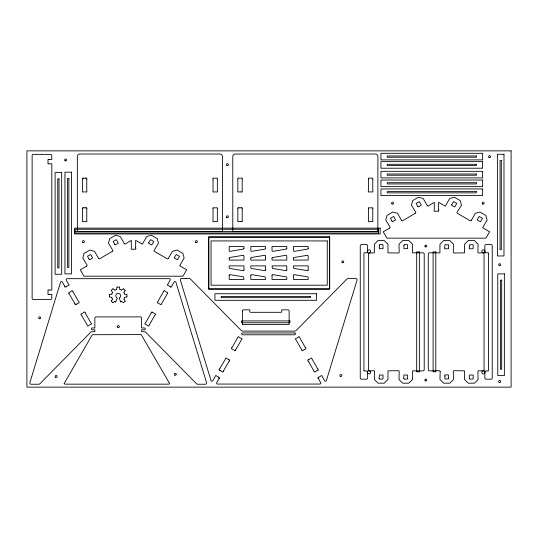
<?xml version="1.0" encoding="UTF-8"?>
<svg xmlns="http://www.w3.org/2000/svg" width="538" height="538" viewBox="0 0 538 538"><rect width="100%" height="100%" fill="white"/><g stroke="black" fill="none" stroke-linecap="round" stroke-linejoin="round"><path stroke-width="0.81" d="M82.455 208.905L82.448 220.486A0.733 0.733 0 0 0 82.475 221.521A0.733 0.733 0 0 0 83.498 221.535L85.703 221.548A0.733 0.733 0 0 0 86.739 221.521A0.733 0.733 0 0 0 86.752 220.499L86.766 208.905M82.455 179.255L82.448 190.835A0.733 0.733 0 0 0 82.475 191.871A0.733 0.733 0 0 0 83.498 191.878L85.703 191.891A0.733 0.733 0 0 0 86.739 191.871A0.733 0.733 0 0 0 86.752 190.842L86.766 179.255M126.928 296.841L126.928 294.642M217.345 208.919L217.345 220.499A0.733 0.733 0 0 1 217.318 221.535A0.733 0.733 0 0 1 216.296 221.548L214.09 221.555A0.733 0.733 0 0 1 213.055 221.535A0.733 0.733 0 0 1 213.041 220.513L213.035 208.919M217.345 179.255L217.345 190.835A0.733 0.733 0 0 1 217.318 191.871A0.733 0.733 0 0 1 216.296 191.884L214.09 191.891A0.733 0.733 0 0 1 213.055 191.871A0.733 0.733 0 0 1 213.041 190.842L213.035 179.255M237.877 208.905L237.87 220.486A0.733 0.733 0 0 0 237.89 221.521A0.733 0.733 0 0 0 238.919 221.535L241.125 221.548M237.877 179.255L237.87 190.835A0.733 0.733 0 0 0 237.89 191.871A0.733 0.733 0 0 0 238.919 191.878L241.125 191.891M242.187 208.905L242.181 220.493A0.733 0.733 0 0 1 242.161 221.521A0.733 0.733 0 0 1 241.138 221.535M242.187 179.255L242.181 190.835A0.733 0.733 0 0 1 242.161 191.871A0.733 0.733 0 0 1 241.138 191.884M372.76 208.919L372.76 220.499A0.733 0.733 0 0 1 372.74 221.535A0.733 0.733 0 0 1 371.718 221.548L369.505 221.555A0.733 0.733 0 0 1 368.476 221.535A0.733 0.733 0 0 1 368.463 220.513L368.449 208.919M372.76 179.255L372.76 190.835A0.733 0.733 0 0 1 372.74 191.871A0.733 0.733 0 0 1 371.718 191.884L369.505 191.891A0.733 0.733 0 0 1 368.476 191.871A0.733 0.733 0 0 1 368.463 190.842L368.449 179.255M135.643 247.924L135.657 240.365L142.328 244.191L146.76 236.478L151.38 235.24L157.237 238.623L158.475 243.243L154.076 250.473L154.137 251.199L167.486 258.966L168.455 258.375M438.605 209.894L438.618 202.328L445.289 206.162L449.721 198.448L454.341 197.211L460.198 200.593L461.436 205.213L457.018 212.483L457.098 213.169L470.447 220.936L471.416 220.345M116.591 289.343L117.002 287.131M123.969 299.081L124.621 297.453M115.717 301.879L117.257 298.153M111.87 294.024L112.523 292.49M218.986 378.671L216.727 382.612A0.968 0.968 0 0 0 217.567 384.058L319.848 384.058A0.968 0.968 0 0 0 320.688 382.612L318.429 378.671M168.428 258.2L172.416 251.293L177.036 250.056L182.893 253.438L184.131 258.058L179.672 265.752L186.646 269.8L182.96 276.196L83.955 276.196L80.263 269.8L86.436 266.243M151.252 312.908L145.462 322.941A0.733 0.733 0 0 0 144.964 323.849A0.733 0.733 0 0 0 145.845 324.367L147.755 325.483A0.733 0.733 0 0 0 148.663 325.981A0.733 0.733 0 0 0 149.181 325.1L154.984 315.066M163.552 291.609L157.762 301.636A0.733 0.733 0 0 0 157.264 302.544A0.733 0.733 0 0 0 158.145 303.069L160.055 304.178A0.733 0.733 0 0 0 160.963 304.676A0.733 0.733 0 0 0 161.481 303.795L167.284 293.761M219.639 368.981L225.429 358.947A0.733 0.733 0 0 1 225.96 358.066A0.733 0.733 0 0 1 226.854 358.564L228.771 359.66M231.932 347.676L237.722 337.649A0.733 0.733 0 0 1 238.26 336.761A0.733 0.733 0 0 1 239.154 337.265L241.071 338.362A0.733 0.733 0 0 1 241.959 338.893A0.733 0.733 0 0 1 241.454 339.787L235.664 349.835M223.371 371.133L229.161 361.106M471.396 220.17L475.377 213.263L479.997 212.026L485.854 215.408L487.098 220.029L482.633 227.722L489.614 231.77L485.922 238.166L386.916 238.166L383.224 231.77L389.398 228.213M123.922 292.329L125.166 290.513M111.265 300.977L112.449 299.249M111.279 290.365L112.839 288.805M123.599 302.679L125.152 301.125M121.601 290.063L123.451 288.792M112.987 302.692L114.681 301.529M112.126 251.428L99.443 258.966L98.474 258.375M66.208 286.613L68.111 285.517A0.733 0.733 0 0 0 68.998 284.979A0.733 0.733 0 0 0 68.494 284.084L66.235 280.13A0.968 0.968 0 0 1 67.075 278.677L169.356 278.677A0.968 0.968 0 0 1 170.196 280.13L167.937 284.071A0.733 0.733 0 0 0 167.439 284.979A0.733 0.733 0 0 0 168.32 285.503L170.223 286.613M76.383 304.178L78.286 303.082A0.733 0.733 0 0 0 79.167 302.544A0.733 0.733 0 0 0 78.669 301.65L72.879 291.609M415.087 213.398L402.404 220.936L401.442 220.345M308.637 359.66L310.54 358.564A0.733 0.733 0 0 1 311.448 358.066A0.733 0.733 0 0 1 311.973 358.947L317.776 368.981M317.386 370.42L315.483 371.523A0.746 0.746 0 0 1 314.037 371.294M318.812 377.225L320.715 376.129A0.733 0.733 0 0 1 321.623 375.625A0.733 0.733 0 0 1 322.148 376.513L324.622 380.756A0.968 0.968 0 0 0 326.384 380.548L357.05 280.103A1.231 1.231 0 0 0 355.874 278.509L348.288 278.509A1.944 1.944 0 0 0 346.902 279.087L296.142 330.514A1.937 1.937 0 0 1 294.763 331.092L242.645 331.092A1.937 1.937 0 0 1 241.266 330.514L190.506 279.087A1.944 1.944 0 0 0 189.127 278.509L181.541 278.509A1.231 1.231 0 0 0 180.364 280.103L211.024 380.548A0.968 0.968 0 0 0 212.786 380.756L215.254 376.513A0.733 0.733 0 0 1 215.792 375.625A0.733 0.733 0 0 1 216.679 376.129L218.596 377.225M120.842 301.926L121.588 301.522M114.998 290.076L116.484 289.464M75.138 231.481L378.577 231.488L378.55 229.275L75.138 229.249L75.138 232.988L378.604 232.988L378.55 229.275M109.604 294.528L111.743 294.131M124.742 297.346L126.827 296.956M415.255 213.425L415.847 212.456L411.449 205.207L412.686 200.587L418.544 197.211L423.164 198.448L427.152 205.355M389.573 228.233L390.164 227.271L385.759 220.022L386.997 215.402L392.854 212.026L397.474 213.263L401.462 220.17M112.294 251.454L112.913 250.54L108.481 243.237L109.725 238.623L115.583 235.24L120.203 236.478L124.191 243.391M86.611 266.27L87.203 265.301L82.798 258.052L84.036 253.432L89.893 250.056L94.513 251.293L98.501 258.2M49.093 159.497L51.809 159.483L51.809 155.603A1.231 1.231 0 0 0 50.585 154.372L33.363 154.372A1.231 1.231 0 0 0 32.132 155.603L32.132 298.267A1.231 1.231 0 0 0 33.363 299.498L50.585 299.498A1.231 1.231 0 0 0 51.809 298.267L51.809 294.387L49.099 294.367M49.099 290.063L51.809 290.043L51.809 163.821L49.093 163.808M83.511 178.199L85.71 178.199M83.511 207.85L85.71 207.85M238.933 207.85L241.132 207.85M117.116 287.036L119.315 287.036M185.973 278.502L186.41 278.684M124.695 294.131L126.833 294.528M109.604 296.956L111.689 297.346M119.954 289.464L121.433 290.076M114.843 301.522L115.589 301.926M152.698 312.524L154.601 313.62A0.746 0.746 0 0 1 155.126 314.986M220.022 370.42L221.925 371.523A0.746 0.746 0 0 0 223.371 371.294M112.987 288.792L114.829 290.063M121.749 301.529L123.451 302.692M123.599 288.805L125.152 290.365M111.279 301.125L112.839 302.679M123.982 299.249L125.166 300.977M111.265 290.513L112.509 292.329M64.762 286.229L62.3 281.986A0.968 0.968 0 0 0 60.538 282.188L29.872 382.639A1.231 1.231 0 0 0 31.049 384.233L38.635 384.233A1.944 1.944 0 0 0 40.02 383.655L91.157 331.771L94.849 331.65L94.849 329.807L92.388 329.807A0.921 0.921 0 0 1 91.467 328.879A0.921 0.921 0 0 1 92.388 327.958L94.849 327.958L94.849 318.119A1.231 1.231 0 0 1 96.08 316.889L140.351 316.889A1.231 1.231 0 0 1 141.581 318.119L141.581 327.958L144.352 327.958A0.921 0.921 0 0 1 145.273 328.879A0.921 0.921 0 0 1 144.352 329.807L141.581 329.807L141.581 331.65L145.273 331.771L196.41 383.655A1.944 1.944 0 0 0 197.796 384.233L205.381 384.233A1.231 1.231 0 0 0 206.558 382.639L175.899 282.188A0.968 0.968 0 0 0 174.13 281.986L171.669 286.229A0.733 0.733 0 0 1 171.131 287.11A0.733 0.733 0 0 1 170.237 286.613M305.476 347.676L299.686 337.649A0.733 0.733 0 0 0 299.148 336.761A0.733 0.733 0 0 0 298.254 337.265L296.337 338.362A0.733 0.733 0 0 0 295.456 338.893A0.733 0.733 0 0 0 295.961 339.787L301.744 349.835M308.254 361.106L314.044 371.133M85.179 312.908L90.969 322.941A0.733 0.733 0 0 1 91.467 323.849A0.733 0.733 0 0 1 90.586 324.367L88.676 325.483A0.733 0.733 0 0 1 87.775 325.981A0.733 0.733 0 0 1 87.25 325.1L81.446 315.066M69.146 293.761L74.937 303.795M123.908 292.49L124.567 294.024M119.174 298.153L120.72 301.879M111.81 297.453L112.462 299.081M119.429 287.131L119.839 289.343M427.125 205.529L428.04 206.141L434.28 202.328L434.294 209.894A0.868 0.868 0 0 0 435.524 211.125L437.36 211.138A0.868 0.868 0 0 0 438.598 209.901M124.164 243.559L125.078 244.178L131.319 240.358L131.326 247.924A0.868 0.868 0 0 0 132.563 249.161L134.399 249.168A0.868 0.868 0 0 0 135.637 247.931M378.577 231.488L378.604 232.988M109.51 294.642L109.51 296.841M66.194 286.613A0.733 0.733 0 0 1 65.3 287.11A0.733 0.733 0 0 1 64.775 286.229M76.369 304.172A0.733 0.733 0 0 1 75.475 304.676A0.733 0.733 0 0 1 74.95 303.795M72.879 291.448A0.746 0.746 0 0 0 71.426 291.219L69.53 292.322A0.746 0.746 0 0 0 69.005 293.687M85.179 312.746A0.746 0.746 0 0 0 83.72 312.517L81.83 313.62A0.746 0.746 0 0 0 81.305 314.986M163.552 291.448A0.746 0.746 0 0 1 165.011 291.219L166.901 292.322A0.746 0.746 0 0 1 167.426 293.687M151.252 312.746A0.746 0.746 0 0 1 152.711 312.517M228.778 359.673A0.733 0.733 0 0 1 229.659 360.198A0.733 0.733 0 0 1 229.154 361.092M220.029 370.433A0.746 0.746 0 0 1 219.497 369.055M301.744 349.989A0.746 0.746 0 0 0 303.197 350.225L305.093 349.122A0.746 0.746 0 0 0 305.618 347.756M308.254 361.092A0.733 0.733 0 0 1 307.749 360.198A0.733 0.733 0 0 1 308.637 359.673M317.918 369.055A0.746 0.746 0 0 1 317.386 370.433M235.671 349.989A0.746 0.746 0 0 1 234.212 350.225L232.322 349.122A0.746 0.746 0 0 1 231.791 347.756M116.907 297.803A2.434 2.434 0 0 1 116.376 294.158A2.434 2.434 0 0 1 120.055 294.158A2.434 2.434 0 0 1 119.53 297.803M218.603 377.239A0.733 0.733 0 0 1 219.484 377.763A0.733 0.733 0 0 1 218.979 378.658M318.429 378.658A0.733 0.733 0 0 1 317.924 377.763A0.733 0.733 0 0 1 318.812 377.239M85.697 178.186A0.746 0.746 0 0 1 86.847 179.114M82.375 179.114A0.746 0.746 0 0 1 83.518 178.186M85.697 207.843A0.746 0.746 0 0 1 86.847 208.771M82.375 208.771A0.746 0.746 0 0 1 83.518 207.843M212.947 179.114A0.746 0.746 0 0 1 214.097 178.186L216.283 178.199A0.746 0.746 0 0 1 217.426 179.114M212.947 208.784A0.746 0.746 0 0 1 214.097 207.856L216.283 207.863A0.746 0.746 0 0 1 217.426 208.784M368.369 208.784A0.746 0.746 0 0 1 369.519 207.856L371.704 207.863A0.746 0.746 0 0 1 372.847 208.784M368.369 179.114A0.746 0.746 0 0 1 369.519 178.186L371.704 178.199A0.746 0.746 0 0 1 372.847 179.114M241.118 207.843A0.746 0.746 0 0 1 242.268 208.771M237.789 208.771A0.746 0.746 0 0 1 238.939 207.843M242.268 179.114A0.746 0.746 0 0 0 241.118 178.186L238.933 178.199A0.746 0.746 0 0 0 237.789 179.114M48.958 294.454A0.746 0.746 0 0 1 48.03 293.304L48.037 291.119A0.746 0.746 0 0 1 48.958 289.975M48.951 163.888A0.746 0.746 0 0 1 48.023 162.745L48.037 160.553A0.746 0.746 0 0 1 48.951 159.416M77.378 229.544L77.378 231.488L222.456 231.488L222.456 156.484A2.461 2.461 0 0 0 220.002 154.023L79.792 154.023A2.461 2.461 0 0 0 77.337 156.484L77.378 229.544M242.396 311.078L242.396 324.609L289.128 324.609L289.128 311.078A1.231 1.231 0 0 0 287.897 309.848L281.751 309.848L281.73 311.865L281.192 312.309L250.352 312.309L249.787 311.858L249.773 309.848L243.62 309.848A1.231 1.231 0 0 0 242.396 311.078M377.858 230.607L377.858 231.488L232.779 231.488L232.779 156.484A2.461 2.461 0 0 1 235.24 154.023L375.443 154.023A2.461 2.461 0 0 1 377.905 156.484L377.858 230.607M379.324 245.684L379.371 248.724L383.056 248.63L382.908 244.655L379.606 244.575L379.324 245.684M403.917 245.684L403.971 248.724L407.656 248.63L407.555 244.696L404.206 244.575L403.917 245.684M444.886 375.968L444.933 379.014L448.618 378.913L448.47 374.946L445.235 374.845L444.718 375.316L444.886 375.968M88.952 259.06L89.799 259.726L92.617 257.951L90.74 254.494L87.512 256.202L88.952 259.06M391.913 221.024L392.76 221.69L395.578 219.921L393.702 216.464L390.46 218.22L391.913 220.977M114.634 244.239L115.488 244.911L118.299 243.136L116.43 239.686L113.188 241.434L114.641 244.191M417.602 206.209L418.45 206.874L421.267 205.106L419.391 201.649L416.15 203.404L417.602 206.209M363.944 370.379L364.428 371.052L365.894 370.884A1.742 1.742 0 0 1 367.636 372.626A1.52 1.52 0 0 0 369.209 373.903A1.52 1.52 0 0 0 370.662 372.491A1.52 1.52 0 0 0 369.424 370.884A0.968 0.968 0 0 1 368.456 369.915L368.456 253.788A0.968 0.968 0 0 1 369.424 252.82A1.52 1.52 0 0 0 370.662 251.219A1.52 1.52 0 0 0 369.209 249.807A1.52 1.52 0 0 0 367.636 251.085A1.742 1.742 0 0 1 365.894 252.826L364.428 252.658L363.944 253.297L363.944 370.352M367.447 252.315L368.046 253.008L374.293 252.907L374.401 244.212L378.093 240.52L384.24 240.52L387.932 244.212L387.979 252.867L398.712 252.988L399.196 252.349L399.001 244.212L402.686 240.52L408.84 240.52L412.532 244.212L412.579 252.867L422.982 252.82A1.231 1.231 0 0 1 424.213 254.05L424.213 369.653A1.231 1.231 0 0 1 422.982 370.884L412.579 370.837L412.532 379.492L408.84 383.184L402.686 383.184L399.001 379.492L399.196 371.355L398.651 370.702L387.979 370.837L387.932 379.492L384.24 383.184L378.093 383.184L374.401 379.492L374.596 371.355L374.118 370.716L367.595 370.938L367.636 377.958A1.231 1.231 0 0 1 366.412 379.182L361.489 379.182A1.231 1.231 0 0 1 360.258 377.958L360.258 245.779A1.231 1.231 0 0 1 361.489 244.548L366.412 244.548A1.231 1.231 0 0 1 367.636 245.779L367.447 252.315M379.129 378.463L379.673 379.149L382.962 379.014L383.056 375.08L379.371 374.986L379.129 378.436M403.729 378.463L404.267 379.149L407.555 379.014L407.656 375.08L403.971 374.986L403.729 378.436M440.158 371.355L439.963 379.492L443.655 383.184L449.802 383.184L453.494 379.492L453.299 371.294L453.904 370.695L464.509 370.837L464.563 379.492L468.255 383.184L474.402 383.184L478.094 379.492L477.899 371.294L478.376 370.716L484.899 370.938L484.852 377.958A1.231 1.231 0 0 0 486.083 379.182L491.006 379.182A1.231 1.231 0 0 0 492.236 377.958L492.236 245.779A1.231 1.231 0 0 0 491.006 244.548L486.083 244.548A1.231 1.231 0 0 0 484.852 245.779L484.899 252.766L478.316 252.968L477.899 252.349L478.094 244.212L474.402 240.52L468.255 240.52L464.563 244.212L464.509 252.867L453.843 253.001L453.299 252.349L453.494 244.212L449.802 240.52L443.655 240.52L439.963 244.212L439.916 252.867L429.512 252.82A1.231 1.231 0 0 0 428.282 254.05L428.282 369.653A1.231 1.231 0 0 0 429.512 370.884L439.553 370.695L440.158 371.381M444.691 248.179L445.235 248.859L448.524 248.724L448.618 244.797L444.933 244.696L444.697 248.119M469.291 248.179L469.829 248.859L473.117 248.724L473.218 244.797L469.533 244.696L469.291 248.119M469.291 378.463L469.829 379.149L473.117 379.014L473.218 375.08L469.533 374.986L469.291 378.436M488.551 253.297L488.551 370.413L488.067 371.052L486.594 370.884A1.742 1.742 0 0 0 484.852 372.626A1.52 1.52 0 0 1 483.285 373.903A1.52 1.52 0 0 1 481.833 372.491A1.52 1.52 0 0 1 483.07 370.884A0.968 0.968 0 0 0 484.039 369.915L484.039 253.788A0.968 0.968 0 0 0 483.07 252.82A1.52 1.52 0 0 1 481.833 251.219A1.52 1.52 0 0 1 483.285 249.807A1.52 1.52 0 0 1 484.852 251.085A1.742 1.742 0 0 0 486.594 252.826L488.067 252.658L488.551 253.297M229.195 275.18L229.195 279.41L243.956 279.41L243.539 276.888L229.914 274.609L229.195 275.18M243.956 270.076L243.27 270.688L229.659 268.422L229.201 267.924L229.195 265.886L243.956 265.886L243.956 270.076M250.809 275.18L250.809 279.41L265.564 279.41L265.153 276.888L251.522 274.609L250.809 275.18M265.57 270.076L264.884 270.688L251.273 268.422L250.816 267.924L250.809 265.886L265.57 265.886L265.57 270.076M272.04 275.18L272.04 279.41L286.794 279.41L286.774 277.319L286.33 276.875L272.719 274.602L272.04 275.18M286.794 270.076L286.082 270.688L272.457 268.408L272.04 265.886L286.794 265.886L286.794 270.076M293.459 275.18L293.459 279.41L308.213 279.41L308.2 277.319L307.749 276.875L294.145 274.602L293.459 275.18M308.213 270.076L307.534 270.688L293.923 268.422L293.466 267.924L293.459 265.886L308.213 265.886L308.213 270.076M148.629 242.853L148.945 243.465L151.824 244.918L153.814 241.528L150.633 239.652L148.629 242.853M451.59 204.823L451.907 205.435L454.785 206.888L456.762 203.445L453.601 201.622L451.59 204.823M174.312 257.668L174.635 258.28L177.506 259.733L179.504 256.344L176.282 254.481L174.319 257.621M477.28 219.639L477.596 220.25L480.468 221.703L482.465 218.314L479.244 216.451L477.28 219.639M64.19 383.5L64.802 384.159L169.026 384.159L169.638 383.54L141.178 334.596L92.307 334.71L64.19 383.46M229.195 258.085L229.195 260.076L243.956 260.076L243.949 255.812L243.27 255.268L229.706 257.527L229.201 258.032M243.956 248.489L243.438 249.094L229.914 251.354L229.201 250.843L229.195 246.552L243.956 246.552L243.956 248.489M250.809 258.085L250.809 260.076L265.57 260.076L265.564 255.812L264.884 255.268L251.327 257.527L250.816 258.032M265.564 248.489L265.052 249.094L251.522 251.354L250.816 250.843L250.809 246.552L265.564 246.552L265.564 248.489M272.04 258.085L272.04 260.076L286.794 260.076L286.794 255.812L286.082 255.274L272.551 257.527L272.046 258.032M286.794 248.489L286.33 249.087L272.753 251.354L272.046 250.843L272.04 246.552L286.794 246.552L286.794 248.489M293.459 258.085L293.459 260.076L308.213 260.076L308.213 255.812L307.534 255.268L293.97 257.527L293.466 258.032M308.213 248.489L307.702 249.094L294.172 251.354L293.466 250.843L293.459 246.552L308.213 246.552L308.213 248.489M511.1 150.855L26.9 150.855L26.9 387.145L511.1 387.145L511.1 150.855M482.613 153.31L380.931 153.31L380.931 159.894L482.613 159.894L482.613 153.31M503.978 154.285L497.394 154.285L497.394 255.967L503.978 255.967L503.978 154.285M476.318 155.973L387.225 155.973L387.225 157.231L476.318 157.231L476.318 155.973M501.315 160.58L500.058 160.58L500.058 249.672L501.315 249.672L501.315 160.58M482.613 161.635L380.931 161.635L380.931 168.219L482.613 168.219L482.613 161.635M476.318 164.298L387.225 164.298L387.225 165.556L476.318 165.556L476.318 164.298M482.613 171.319L380.931 171.319L380.931 177.903L482.613 177.903L482.613 171.319M71.527 172.194L64.943 172.194L64.943 273.876L71.527 273.876L71.527 172.194M61.675 172.577L55.091 172.577L55.091 274.259L61.675 274.259L61.675 172.577M476.318 173.982L387.225 173.982L387.225 175.24L476.318 175.24L476.318 173.982M68.864 178.488L67.606 178.488L67.606 267.581L68.864 267.581L68.864 178.488M59.012 178.872L57.754 178.872L57.754 267.964L59.012 267.964L59.012 178.872M482.613 180.035L380.931 180.035L380.931 186.619L482.613 186.619L482.613 180.035M476.318 182.698L387.225 182.698L387.225 183.956L476.318 183.956L476.318 182.698M482.613 188.946L380.931 188.946L380.931 195.529L482.613 195.529L482.613 188.946M476.318 191.609L387.225 191.609L387.225 192.866L476.318 192.866L476.318 191.609M380.178 228.146L74.547 228.146L74.547 233.956L380.178 233.956L380.178 228.146M329.68 236.834L208.428 236.834L208.428 289.128L329.68 289.128L329.68 236.834M329.417 237.238L208.892 237.238L208.892 288.893L329.417 288.893L329.417 237.238M327.265 240.93L211.044 240.93L211.044 285.201L327.265 285.201L327.265 240.93M419.371 251.892L416.688 251.892L416.688 371.812L419.371 371.812L419.371 251.892M435.8 251.892L433.124 251.892L433.124 371.812L435.8 371.812L435.8 251.892M504.362 273.869L497.778 273.869L497.778 375.551L504.362 375.551L504.362 273.869M501.698 280.163L500.441 280.163L500.441 369.256L501.698 369.256L501.698 280.163M316.6 293.728L214.918 293.728L214.918 300.312L316.6 300.312L316.6 293.728M310.305 296.391L221.212 296.391L221.212 297.649L310.305 297.649L310.305 296.391M289.948 320.917L241.569 320.917L241.569 322.766L289.948 322.766L289.948 320.917M294.535 332.935L242.571 332.935A0.921 0.921 0 0 0 241.649 333.856A0.921 0.921 0 0 0 242.571 334.784L294.535 334.784A0.921 0.921 0 0 0 295.456 333.856A0.921 0.921 0 0 0 294.535 332.935M195.906 242.45A0.968 0.968 0 0 0 197.359 241.616A0.968 0.968 0 0 0 195.906 240.775A0.968 0.968 0 0 0 195.906 242.45M82.939 242.45A0.968 0.968 0 0 0 84.392 241.616A0.968 0.968 0 0 0 82.939 240.775A0.968 0.968 0 0 0 82.939 242.45M226.935 165.448A0.968 0.968 0 0 0 228.388 164.608A0.968 0.968 0 0 0 226.935 163.774A0.968 0.968 0 0 0 226.935 165.448M226.875 217.587A0.968 0.968 0 0 0 228.388 216.854A0.968 0.968 0 0 0 226.996 215.913A0.968 0.968 0 0 0 226.875 217.587M340.372 376.365A0.968 0.968 0 0 0 341.825 375.524A0.968 0.968 0 0 0 340.372 374.683A0.968 0.968 0 0 0 340.372 376.365M55.663 377.333A0.968 0.968 0 0 0 57.115 376.492A0.968 0.968 0 0 0 55.663 375.652A0.968 0.968 0 0 0 55.663 377.333M65.152 160.795A0.968 0.968 0 0 0 66.604 159.961A0.968 0.968 0 0 0 65.152 159.12A0.968 0.968 0 0 0 65.152 160.795M342.249 262.638A0.968 0.968 0 0 0 343.755 261.905A0.968 0.968 0 0 0 342.37 260.964A0.968 0.968 0 0 0 342.249 262.638M499.19 382.33A0.968 0.968 0 0 0 500.643 381.489A0.968 0.968 0 0 0 499.19 380.648A0.968 0.968 0 0 0 499.19 382.33M489.022 157.466A0.968 0.968 0 0 0 490.528 156.733A0.968 0.968 0 0 0 489.143 155.791A0.968 0.968 0 0 0 489.022 157.466M499.19 265.537A0.968 0.968 0 0 0 500.643 264.696A0.968 0.968 0 0 0 499.19 263.855A0.968 0.968 0 0 0 499.19 265.537M39.2 318.617A0.968 0.968 0 0 0 40.653 317.776A0.968 0.968 0 0 0 39.2 316.936A0.968 0.968 0 0 0 39.2 318.617M174.83 375.127A0.968 0.968 0 0 0 176.282 374.287A0.968 0.968 0 0 0 174.83 373.453A0.968 0.968 0 0 0 174.83 375.127M117.896 327.407A0.968 0.968 0 0 0 119.349 326.566A0.968 0.968 0 0 0 117.896 325.725A0.968 0.968 0 0 0 117.896 327.407M482.707 204.01A0.968 0.968 0 0 0 484.16 203.176A0.968 0.968 0 0 0 482.707 202.335A0.968 0.968 0 0 0 482.707 204.01M392.074 204.01A0.968 0.968 0 0 0 393.527 203.176A0.968 0.968 0 0 0 392.074 202.335A0.968 0.968 0 0 0 392.074 204.01M425.249 246.821A0.968 0.968 0 0 0 426.755 246.088A0.968 0.968 0 0 0 425.37 245.146A0.968 0.968 0 0 0 425.249 246.821M425.309 380.877A0.968 0.968 0 0 0 426.762 380.036A0.968 0.968 0 0 0 425.309 379.196A0.968 0.968 0 0 0 425.309 380.877"/></g></svg>
